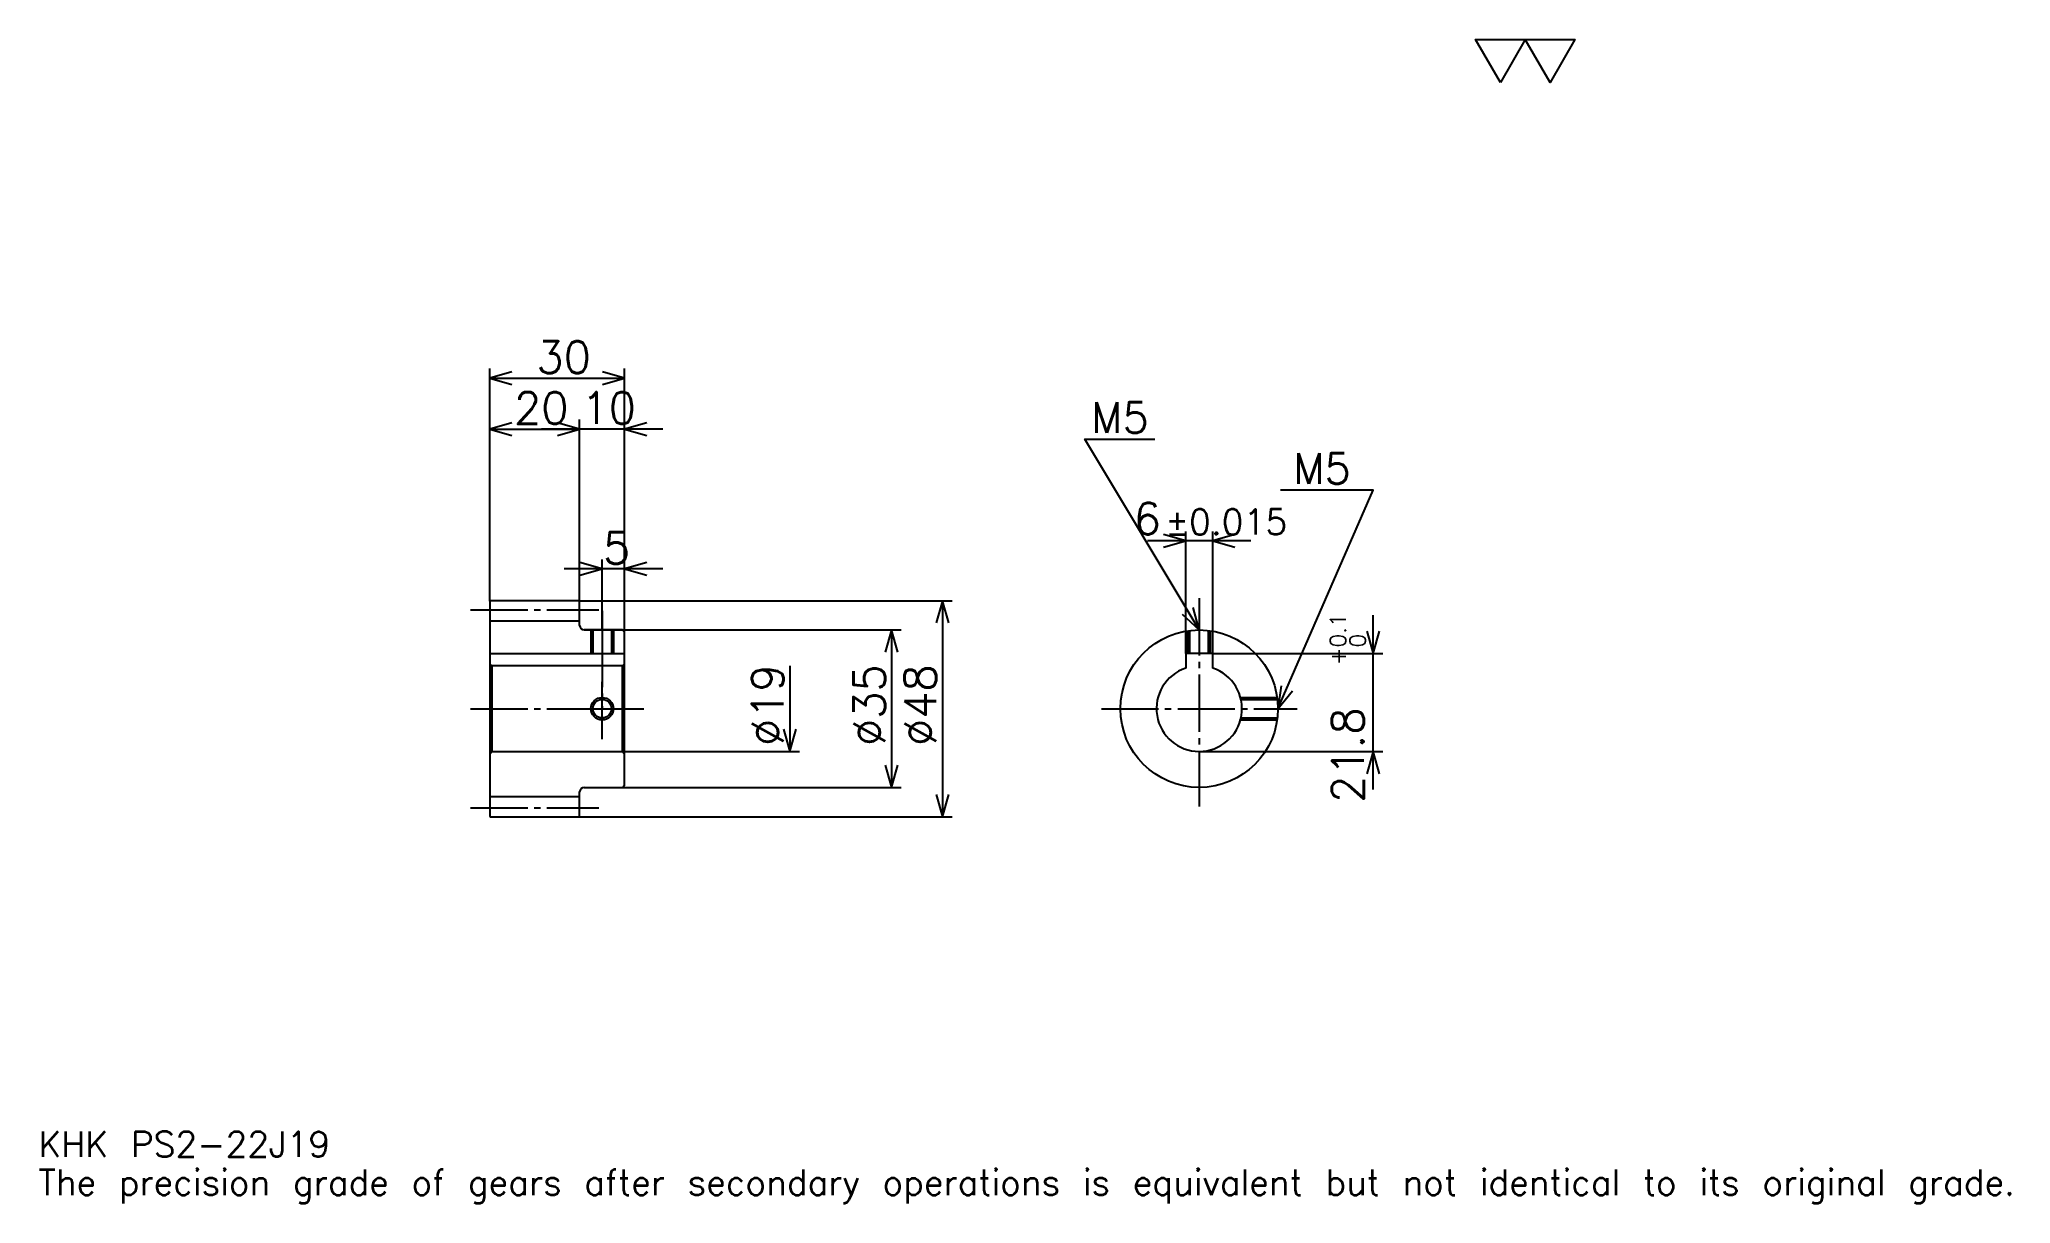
# Model space of a CAD drawing. Extents: x 14 to 453, y 5 to 264.
import ezdxf

# ---------------------------------------------------------------- set-up
doc = ezdxf.new("R2010")
doc.units = 0
doc.linetypes.add('DASHDOT', pattern=[16.95652, 12.717391, -1.413043, 1.413043, -1.413043])
doc.layers.get('0').update_dxf_attribs({"linetype": 'CONTINUOUS'})
doc.layers.add('DASHDOT', color=6, linetype='DASHDOT')
doc.styles.add('KANJI', font='TXT', dxfattribs={"bigfont": 'BIGFONT'})

msp = doc.modelspace()

# ---------------------------------------------------------------- linework, layer by layer
at = {"color": 5}
for p, q in [((114.456528, 139.163055), (114.456528, 190.739136)), ((114.456528, 188.619568), (144.456528, 188.619568)), ((144.456528, 139.163055), (144.456528, 190.739136)), ((114.456528, 177.315216), (134.456528, 177.315216)), ((152.934784, 177.315216), (125.978264, 177.315216)), ((134.456528, 139.163055), (134.456528, 179.434784)), ((269.17392, 127.463051), (269.17392, 154.565216)), ((275.17392, 127.463051), (275.17392, 154.565216)), ((283.652161, 152.445648), (260.695679, 152.445648)), ((152.934784, 146.228271), (130.978271, 146.228271)), ((139.456528, 139.163055), (139.456528, 148.347839)), ((114.456528, 139.063049), (114.456528, 139.163055)), ((134.356522, 139.163055), (144.456528, 139.163055)), ((134.456528, 139.063049), (134.456528, 139.163055)), ((139.456528, 132.663055), (139.456528, 139.163055)), ((139.456528, 132.663055), (139.456528, 139.163055)), ((144.456528, 139.163055), (217.228271, 139.163055)), ((144.456528, 132.163055), (144.456528, 139.163055)), ((215.108704, 139.163055), (215.108704, 91.163048)), ((310.869568, 97.184784), (310.869568, 135.941315)), ((135.456528, 132.663055), (144.456528, 132.663055)), ((144.456528, 132.663055), (205.92392, 132.663055)), ((203.804352, 132.663055), (203.804352, 97.663048)), ((275.17392, 127.463051), (312.989136, 127.463051)), ((181.195663, 124.663048), (181.195663, 105.663048)), ((144.456528, 105.663048), (183.315231, 105.663048)), ((272.17392, 105.663048), (312.989136, 105.663048)), ((135.456528, 97.663048), (144.456528, 97.663048)), ((144.456528, 97.663048), (205.92392, 97.663048)), ((134.356522, 91.163048), (144.456528, 91.163048)), ((144.456528, 91.163048), (217.228271, 91.163048))]:
    msp.add_line(p, q, dxfattribs=at)
at = {"color": 4}
for p, q in [((114.456528, 134.663055), (134.456528, 134.663055)), ((114.456528, 127.463051), (144.456528, 127.463051)), ((114.956528, 124.663048), (114.956528, 105.663048)), ((143.956528, 124.663048), (144.456528, 125.163048)), ((143.956528, 105.663048), (144.456528, 105.163048)), ((114.456528, 95.663048), (134.456528, 95.663048))]:
    msp.add_line(p, q, dxfattribs=at)
at = {"color": 7}
msp.add_lwpolyline([(339.130432, 254.347824), (333.619568, 263.899994), (355.663025, 263.899994), (350.152161, 254.347824), (344.641296, 263.899994), (339.130432, 254.347824)], dxfattribs=at)
at = {"color": 5}
for points in [[(119.402176, 190.032608), (114.456528, 188.619568), (119.402176, 187.206528)], [(139.51088, 187.206528), (144.456528, 188.619568), (139.51088, 190.032608)], [(119.402176, 178.728271), (114.456528, 177.315216), (119.402176, 175.902176)], [(129.51088, 175.902176), (134.456528, 177.315216), (129.51088, 178.728271)], [(129.51088, 175.902176), (134.456528, 177.315216), (129.51088, 178.728271)], [(149.402176, 178.728271), (144.456528, 177.315216), (149.402176, 175.902176)], [(272.17392, 132.663055), (246.739136, 175.054352), (262.282593, 175.054352)], [(289.67392, 115.163048), (310.869568, 163.75), (290.239136, 163.75)], [(264.228271, 151.032608), (269.17392, 152.445648), (264.228271, 153.858704)], [(280.119568, 153.858704), (275.17392, 152.445648), (280.119568, 151.032608)], [(134.51088, 144.815216), (139.456528, 146.228271), (134.51088, 147.641312)], [(149.402176, 147.641312), (144.456528, 146.228271), (149.402176, 144.815216)], [(216.521744, 134.217392), (215.108704, 139.163055), (213.695663, 134.217392)], [(268.417725, 136.17691), (272.17392, 132.663055), (270.841064, 137.63092)], [(205.217392, 127.717392), (203.804352, 132.663055), (202.391312, 127.717392)], [(309.456543, 132.408691), (310.869568, 127.463051), (312.282593, 132.408691)], [(290.356262, 120.261139), (289.67392, 115.163048), (292.946594, 119.131126)], [(179.782623, 110.608704), (181.195663, 105.663048), (182.608704, 110.608704)], [(312.282593, 100.7174), (310.869568, 105.663048), (309.456543, 100.7174)], [(202.391312, 102.608704), (203.804352, 97.663048), (205.217392, 102.608704)], [(213.695663, 96.108704), (215.108704, 91.163048), (216.521744, 96.108704)]]:
    msp.add_lwpolyline(points, dxfattribs=at)
at = {"color": 4}
for points in [[(134.456528, 133.663055), (134.456528, 139.063049), (134.356522, 139.163055), (114.556526, 139.163055), (114.456528, 139.063049), (114.456528, 105.163048)], [(135.456528, 97.663048), (143.956528, 97.663048), (144.456528, 98.163048), (144.456528, 132.163055), (143.956528, 132.663055), (135.456528, 132.663055)], [(136.956528, 132.663055), (136.956528, 127.463051)], [(137.391525, 132.663055), (137.391525, 127.463051)], [(141.52153, 132.663055), (141.52153, 127.463051)], [(141.956528, 132.663055), (141.956528, 127.463051)], [(269.67392, 127.463051), (269.67392, 132.483551)], [(270.108917, 127.463051), (270.108917, 132.540787)], [(274.238922, 127.463051), (274.238922, 132.540787)], [(274.67392, 127.463051), (274.67392, 132.483551)], [(275.17392, 124.176926), (275.17392, 127.463051), (269.17392, 127.463051), (269.17392, 124.176926)], [(114.456528, 105.163048), (114.956528, 105.663048), (143.956528, 105.663048), (143.956528, 124.663048), (114.956528, 124.663048), (114.456528, 125.163048)], [(281.33905, 117.663048), (289.494446, 117.663048)], [(281.446777, 117.22805), (289.551636, 117.22805)], [(281.33905, 112.663048), (289.494446, 112.663048)], [(281.446777, 113.098045), (289.551636, 113.098045)], [(114.456528, 105.163048), (114.456528, 91.263046), (114.556526, 91.163048), (134.356522, 91.163048), (134.456528, 91.263046), (134.456528, 96.663048)]]:
    msp.add_lwpolyline(points, dxfattribs=at)
for centre, radius in [((272.17392, 115.163048), 17.5), ((139.456528, 115.163048), 2.065)]:
    msp.add_circle(centre, radius, dxfattribs=at)
at = {"color": 7}
msp.add_circle((139.456528, 115.163048), 2.5, dxfattribs=at)
at = {"color": 4}
for centre, radius, start, end in [((135.456528, 133.663055), 1, 180, 270), ((272.17392, 115.163048), 9.5, 108.40848033, 71.59151967), ((135.456528, 96.663048), 1, 90, 180)]:
    msp.add_arc(centre, radius, start, end, dxfattribs=at)
at = {"layer": 'DASHDOT', "color": 7}
for p, q in [((110.2174, 137.163055), (138.695663, 137.163055)), ((272.17392, 139.728271), (272.17392, 93.42392)), ((139.456528, 132.663055), (139.456528, 115.163048)), ((110.2174, 115.163048), (148.695663, 115.163048)), ((250.434784, 115.163048), (293.913055, 115.163048)), ((110.2174, 93.163048), (138.695663, 93.163048))]:
    msp.add_line(p, q, dxfattribs=at)
for points in [[(139.456528, 136.902176), (139.456528, 123.223915)], [(139.456528, 108.42392), (139.456528, 121.902176)], [(132.717392, 115.163048), (146.195663, 115.163048)]]:
    msp.add_lwpolyline(points, dxfattribs=at)

# ---------------------------------------------------------------- texts
at = {"color": 7, "style": 'KANJI'}
for s, height, p in [('30', 7.065217, (124.864136, 189.75)), ('20', 7.065217, (119.864136, 178.445648)), ('10', 7.065217, (134.864136, 178.445648)), ('M5', 6.782609, (248.152176, 176.467392)), ('M5', 6.782609, (293.065216, 165.163055)), ('6', 7.065217, (257.589905, 153.858704)), ('%%p0.015', 5.652174, (264.583618, 153.858704)), ('5', 7.065217, (139.660339, 147.358704)), ('KHK PS2-22J19', 5.652174, (14.130435, 15.543478)), ('The precision grade of gears after secondary operations is equivalent but not identical to its original grade.', 5.652174, (14.130435, 7.065217))]:
    msp.add_text(s, height=height, dxfattribs=at).set_placement(p)
for s, height, p in [('0.1', 3.532609, (304.793488, 128.775162)), ('+', 3.532609, (304.793488, 124.818642)), ('0', 3.532609, (309.17392, 128.775162)), ('%%c19', 7.065217, (179.782623, 106.86142)), ('%%c35', 7.065217, (202.391312, 106.86142)), ('%%c48', 7.065217, (213.695663, 106.86142)), ('21.8', 7.065217, (308.75, 94.237579))]:
    msp.add_text(s, height=height, rotation=90, dxfattribs=at).set_placement(p)

doc.saveas('drawing.dxf')
